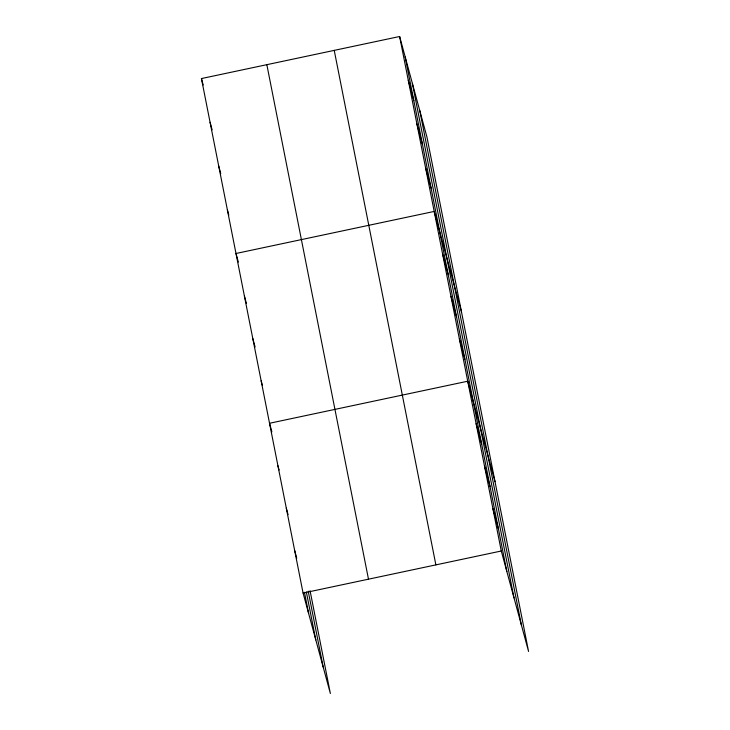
<?xml version="1.0" encoding="UTF-8"?>
<svg xmlns="http://www.w3.org/2000/svg" width="730" height="730" viewBox="0 0 730 730"><rect width="100%" height="100%" fill="white"/><g stroke="black" fill="none" stroke-linecap="round" stroke-linejoin="round"><path stroke-width="1.09" d="M310.067 590.734L330.371 693.5L303.078 593.061L201.434 78.557L399.629 36.5L426.922 136.939L528.566 651.443L501.273 551.004L399.629 36.5M303.078 593.061L501.273 551.004M408.271 80.236L413.828 100.694M416.912 123.963L422.469 144.421M425.553 167.699L431.111 188.157M461.479 311.874L434.186 211.435L236 253.483L238.336 262.097M442.572 253.876L448.129 274.334M450.957 296.325L456.515 316.784M459.343 338.775L464.901 359.233M495.022 481.654L467.729 381.215L269.534 423.272L271.879 431.886M476.115 423.665L481.672 444.123M484.501 466.114L490.058 486.572M492.887 508.555L498.444 529.013M201.434 78.557L203.196 85.018M210.076 122.284L212.129 129.831M218.717 166.02L220.761 173.557M227.358 209.756L228.819 215.14M244.386 295.933L246.43 303.47M252.772 338.382L255.108 346.996M261.157 380.823L262.326 385.13M277.92 465.722L279.097 470.029M286.306 508.162L288.067 514.632M294.692 550.612L296.745 558.149M419.75 110.549L521.393 625.053M412.359 83.357L514.002 597.861M405.187 56.958L506.83 571.462M334.23 50.379L435.874 564.883M266.842 64.678L368.486 579.182M308.197 591.145L323.198 667.111M306.317 591.884L315.807 639.909M304.446 592.295L308.644 613.519"/></g></svg>
